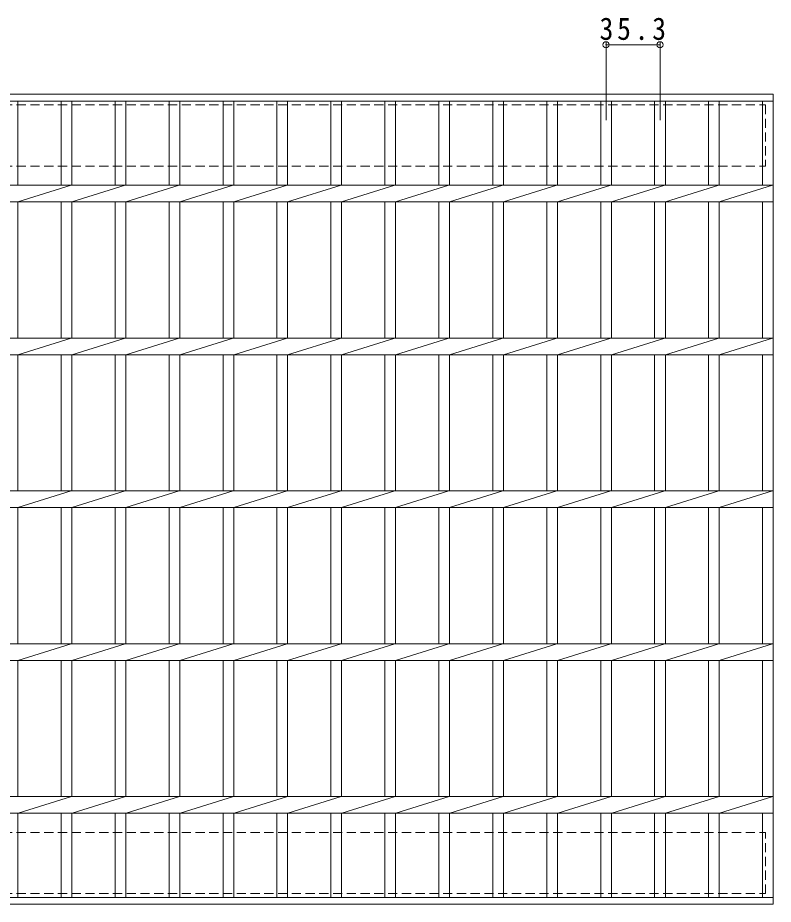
# Model space of a CAD drawing. Units: millimetres, scale not verified. Extents: x -798 to 918, y -687 to 674.
# Drawn here: x -295 to 199, y 1 to 581 of the extents above; entities that cross this region are included whole.
import ezdxf

# ---------------------------------------------------------------- set-up
doc = ezdxf.new("R2010")
doc.units = ezdxf.units.MM
doc.header["$LTSCALE"] = 5
doc.header["$PDMODE"] = 32
doc.header["$PDSIZE"] = 4
doc.linetypes.add('DASHED1', pattern=[1.8, 1.2, -0.6])
for name, color, linetype, lineweight in [('B-1', 2, 'Continuous', 9), ('B-2', 3, 'Continuous', 9), ('B-4', 7, 'Continuous', 9)]:
    doc.layers.add(name, color=color, linetype=linetype, lineweight=lineweight)
doc.styles.add('ＭＳ ゴシック', font='')
doc.styles.get('ＭＳ ゴシック').set_extended_font_data('MS Gothic')

msp = doc.modelspace()

# ---------------------------------------------------------------- linework, layer by layer
at = {"layer": 'B-1', "linetype": 'DASHED1'}
for p, q in [((-791.166, 483.861), (193.834, 483.861)), ((-791.166, 47.861), (193.834, 47.861))]:
    msp.add_line(p, q, dxfattribs=at)
for points in [[(-791.166, 523.861), (193.834, 523.861), (193.834, 483.861)], [(-791.166, 7.861), (193.834, 7.861), (193.834, 47.861)]]:
    msp.add_lwpolyline(points, dxfattribs=at)
at = {"layer": 'B-2'}
for p, q in [((-796.166, 530.861), (198.834, 530.861)), ((198.834, 530.861), (198.834, 0.861)), ((-796.166, 526.361), (198.834, 526.361)), ((-295.366, 526.361), (-295.366, 471.362)), ((-267.066, 526.361), (-267.066, 471.362)), ((-260.066, 526.361), (-260.066, 471.362)), ((-231.765, 526.361), (-231.765, 471.362)), ((-224.766, 526.361), (-224.766, 471.362)), ((-196.465, 526.361), (-196.465, 471.362)), ((-189.465, 526.361), (-189.465, 471.362)), ((-161.165, 526.361), (-161.165, 471.362)), ((-154.165, 526.361), (-154.165, 471.362)), ((-125.865, 526.361), (-125.865, 471.362)), ((-118.865, 526.361), (-118.865, 471.362)), ((-90.565, 526.361), (-90.565, 471.362)), ((-83.565, 526.361), (-83.565, 471.362)), ((-55.265, 526.361), (-55.265, 471.362)), ((-48.265, 526.361), (-48.265, 471.362)), ((-19.965, 526.361), (-19.965, 471.362)), ((-12.965, 526.361), (-12.965, 471.362)), ((15.335, 526.361), (15.335, 471.362)), ((22.335, 526.361), (22.335, 471.362)), ((50.636, 526.361), (50.636, 471.362)), ((57.636, 526.361), (57.636, 471.362)), ((85.936, 526.361), (85.936, 471.362)), ((92.936, 526.361), (92.936, 471.362)), ((121.236, 526.361), (121.236, 471.362)), ((128.236, 526.361), (128.236, 471.362)), ((156.536, 526.361), (156.536, 471.362)), ((163.536, 526.361), (163.536, 471.362)), ((191.833, 526.361), (191.833, 471.362)), ((-796.166, 471.362), (198.834, 471.362)), ((-295.366, 460.362), (-260.466, 471.362)), ((-260.066, 460.362), (-225.166, 471.362)), ((-224.766, 460.362), (-189.866, 471.362)), ((-189.465, 460.362), (-154.566, 471.362)), ((-154.165, 460.362), (-119.265, 471.362)), ((-118.865, 460.362), (-83.965, 471.362)), ((-83.565, 460.362), (-48.665, 471.362)), ((-48.265, 460.362), (-13.365, 471.362)), ((-12.965, 460.362), (21.935, 471.362)), ((22.335, 460.362), (57.235, 471.362)), ((57.636, 460.362), (92.535, 471.362)), ((92.936, 460.362), (127.835, 471.362)), ((128.236, 460.362), (163.136, 471.362)), ((163.536, 460.362), (198.436, 471.362)), ((-796.166, 460.362), (198.834, 460.362)), ((-295.366, 460.362), (-295.366, 371.361)), ((-267.066, 460.362), (-267.066, 371.361)), ((-260.066, 460.362), (-260.066, 371.361)), ((-231.765, 460.362), (-231.765, 371.361)), ((-224.766, 460.362), (-224.766, 371.361)), ((-196.465, 460.362), (-196.465, 371.361)), ((-189.465, 460.362), (-189.465, 371.361)), ((-161.165, 460.362), (-161.165, 371.361)), ((-154.165, 460.362), (-154.165, 371.361)), ((-125.865, 460.362), (-125.865, 371.361)), ((-118.865, 460.362), (-118.865, 371.361)), ((-90.565, 460.362), (-90.565, 371.361)), ((-83.565, 460.362), (-83.565, 371.361)), ((-55.265, 460.362), (-55.265, 371.361)), ((-48.265, 460.362), (-48.265, 371.361)), ((-19.965, 460.362), (-19.965, 371.361)), ((-12.965, 460.362), (-12.965, 371.361)), ((15.335, 460.362), (15.335, 371.361)), ((22.335, 460.362), (22.335, 371.361)), ((50.636, 460.362), (50.636, 371.361)), ((57.636, 460.362), (57.636, 371.361)), ((85.936, 460.362), (85.936, 371.361)), ((92.936, 460.362), (92.936, 371.361)), ((121.236, 460.362), (121.236, 371.361)), ((128.236, 460.362), (128.236, 371.361)), ((156.536, 460.362), (156.536, 371.361)), ((163.536, 460.362), (163.536, 371.361)), ((191.833, 460.362), (191.833, 371.361)), ((-796.166, 371.361), (198.834, 371.361)), ((-295.366, 360.362), (-260.466, 371.362)), ((-260.066, 360.362), (-225.166, 371.362)), ((-224.766, 360.362), (-189.866, 371.362)), ((-189.465, 360.362), (-154.566, 371.362)), ((-154.165, 360.362), (-119.265, 371.362)), ((-118.865, 360.362), (-83.965, 371.362)), ((-83.565, 360.362), (-48.665, 371.362)), ((-48.265, 360.362), (-13.365, 371.362)), ((-12.965, 360.362), (21.935, 371.362)), ((22.335, 360.362), (57.235, 371.362)), ((57.636, 360.362), (92.535, 371.362)), ((92.936, 360.362), (127.835, 371.362)), ((128.236, 360.362), (163.136, 371.362)), ((163.536, 360.362), (198.436, 371.362)), ((-796.166, 360.361), (198.834, 360.361)), ((-295.366, 360.361), (-295.366, 271.361)), ((-267.066, 360.361), (-267.066, 271.361)), ((-260.066, 360.361), (-260.066, 271.361)), ((-231.765, 360.361), (-231.765, 271.361)), ((-224.766, 360.361), (-224.766, 271.361)), ((-196.465, 360.361), (-196.465, 271.361)), ((-189.465, 360.361), (-189.465, 271.361)), ((-161.165, 360.361), (-161.165, 271.361)), ((-154.165, 360.361), (-154.165, 271.361)), ((-125.865, 360.361), (-125.865, 271.361)), ((-118.865, 360.361), (-118.865, 271.361)), ((-90.565, 360.361), (-90.565, 271.361)), ((-83.565, 360.361), (-83.565, 271.361)), ((-55.265, 360.361), (-55.265, 271.361)), ((-48.265, 360.361), (-48.265, 271.361)), ((-19.965, 360.361), (-19.965, 271.361)), ((-12.965, 360.361), (-12.965, 271.361)), ((15.335, 360.361), (15.335, 271.361)), ((22.335, 360.361), (22.335, 271.361)), ((50.636, 360.361), (50.636, 271.361)), ((57.636, 360.361), (57.636, 271.361)), ((85.936, 360.361), (85.936, 271.361)), ((92.936, 360.361), (92.936, 271.361)), ((121.236, 360.361), (121.236, 271.361)), ((128.236, 360.361), (128.236, 271.361)), ((156.536, 360.361), (156.536, 271.361)), ((163.536, 360.361), (163.536, 271.361)), ((191.833, 360.361), (191.833, 271.361)), ((-796.166, 271.361), (198.834, 271.361)), ((-295.366, 260.362), (-260.466, 271.362)), ((-260.066, 260.362), (-225.166, 271.362)), ((-224.766, 260.362), (-189.866, 271.362)), ((-189.465, 260.362), (-154.566, 271.362)), ((-154.165, 260.362), (-119.265, 271.362)), ((-118.865, 260.362), (-83.965, 271.362)), ((-83.565, 260.362), (-48.665, 271.362)), ((-48.265, 260.362), (-13.365, 271.362)), ((-12.965, 260.362), (21.935, 271.362)), ((22.335, 260.362), (57.235, 271.362)), ((57.636, 260.362), (92.535, 271.362)), ((92.936, 260.362), (127.835, 271.362)), ((128.236, 260.362), (163.136, 271.362)), ((163.536, 260.362), (198.436, 271.362)), ((-796.166, 260.361), (198.834, 260.361)), ((-295.366, 260.361), (-295.366, 171.361)), ((-267.066, 260.361), (-267.066, 171.361)), ((-260.066, 260.361), (-260.066, 171.361)), ((-231.765, 260.361), (-231.765, 171.361)), ((-224.766, 260.361), (-224.766, 171.361)), ((-196.465, 260.361), (-196.465, 171.361)), ((-189.465, 260.361), (-189.465, 171.361)), ((-161.165, 260.361), (-161.165, 171.361)), ((-154.165, 260.361), (-154.165, 171.361)), ((-125.865, 260.361), (-125.865, 171.361)), ((-118.865, 260.361), (-118.865, 171.361)), ((-90.565, 260.361), (-90.565, 171.361)), ((-83.565, 260.361), (-83.565, 171.361)), ((-55.265, 260.361), (-55.265, 171.361)), ((-48.265, 260.361), (-48.265, 171.361)), ((-19.965, 260.361), (-19.965, 171.361)), ((-12.965, 260.361), (-12.965, 171.361)), ((15.335, 260.361), (15.335, 171.361)), ((22.335, 260.361), (22.335, 171.361)), ((50.636, 260.361), (50.636, 171.361)), ((57.636, 260.361), (57.636, 171.361)), ((85.936, 260.361), (85.936, 171.361)), ((92.936, 260.361), (92.936, 171.361)), ((121.236, 260.361), (121.236, 171.361)), ((128.236, 260.361), (128.236, 171.361)), ((156.536, 260.361), (156.536, 171.361)), ((163.536, 260.361), (163.536, 171.361)), ((191.833, 260.361), (191.833, 171.361)), ((-796.166, 171.361), (198.834, 171.361)), ((-295.366, 160.362), (-260.466, 171.362)), ((-260.066, 160.362), (-225.166, 171.362)), ((-224.766, 160.362), (-189.866, 171.362)), ((-189.465, 160.362), (-154.566, 171.362)), ((-154.165, 160.362), (-119.265, 171.362)), ((-118.865, 160.362), (-83.965, 171.362)), ((-83.565, 160.362), (-48.665, 171.362)), ((-48.265, 160.362), (-13.365, 171.362)), ((-12.965, 160.362), (21.935, 171.362)), ((22.335, 160.362), (57.235, 171.362)), ((57.636, 160.362), (92.535, 171.362)), ((92.936, 160.362), (127.835, 171.362)), ((128.236, 160.362), (163.136, 171.362)), ((163.536, 160.362), (198.436, 171.362)), ((-796.166, 160.361), (198.834, 160.361)), ((-295.366, 160.361), (-295.366, 71.361)), ((-267.066, 160.361), (-267.066, 71.361)), ((-260.066, 160.361), (-260.066, 71.361)), ((-231.765, 160.361), (-231.765, 71.361)), ((-224.766, 160.361), (-224.766, 71.361)), ((-196.465, 160.361), (-196.465, 71.361)), ((-189.465, 160.361), (-189.465, 71.361)), ((-161.165, 160.361), (-161.165, 71.361)), ((-154.165, 160.361), (-154.165, 71.361)), ((-125.865, 160.361), (-125.865, 71.361)), ((-118.865, 160.361), (-118.865, 71.361)), ((-90.565, 160.361), (-90.565, 71.361)), ((-83.565, 160.361), (-83.565, 71.361)), ((-55.265, 160.361), (-55.265, 71.361)), ((-48.265, 160.361), (-48.265, 71.361)), ((-19.965, 160.361), (-19.965, 71.361)), ((-12.965, 160.361), (-12.965, 71.361)), ((15.335, 160.361), (15.335, 71.361)), ((22.335, 160.361), (22.335, 71.361)), ((50.636, 160.361), (50.636, 71.361)), ((57.636, 160.361), (57.636, 71.361)), ((85.936, 160.361), (85.936, 71.361)), ((92.936, 160.361), (92.936, 71.361)), ((121.236, 160.361), (121.236, 71.361)), ((128.236, 160.361), (128.236, 71.361)), ((156.536, 160.361), (156.536, 71.361)), ((163.536, 160.361), (163.536, 71.361)), ((191.833, 160.361), (191.833, 71.361)), ((-796.166, 71.361), (198.834, 71.361)), ((-295.367, 71.361), (-295.366, 71.361)), ((-295.166, 60.361), (-260.266, 71.361)), ((-260.267, 71.361), (-260.266, 71.361)), ((-260.067, 71.361), (-260.066, 71.361)), ((-259.866, 60.361), (-224.966, 71.361)), ((-224.967, 71.361), (-224.966, 71.361)), ((-224.767, 71.361), (-224.766, 71.361)), ((-224.565, 60.361), (-189.666, 71.361)), ((-189.667, 71.361), (-189.666, 71.361)), ((-189.467, 71.361), (-189.465, 71.361)), ((-189.265, 60.361), (-154.365, 71.361)), ((-154.367, 71.361), (-154.365, 71.361)), ((-154.167, 71.361), (-154.165, 71.361)), ((-153.965, 60.361), (-119.065, 71.361)), ((-119.067, 71.361), (-119.065, 71.361)), ((-118.867, 71.361), (-118.865, 71.361)), ((-118.665, 60.361), (-83.765, 71.361)), ((-83.767, 71.361), (-83.765, 71.361)), ((-83.567, 71.361), (-83.565, 71.361)), ((-83.365, 60.361), (-48.465, 71.361)), ((-48.467, 71.361), (-48.465, 71.361)), ((-48.266, 71.361), (-48.265, 71.361)), ((-48.065, 60.361), (-13.165, 71.361)), ((-13.166, 71.361), (-13.165, 71.361)), ((-12.966, 71.361), (-12.965, 71.361)), ((-12.765, 60.361), (22.135, 71.361)), ((22.134, 71.361), (22.135, 71.361)), ((22.334, 71.361), (22.335, 71.361)), ((22.536, 60.361), (57.435, 71.361)), ((57.434, 71.361), (57.435, 71.361)), ((57.634, 71.361), (57.636, 71.361)), ((57.836, 60.361), (92.735, 71.361)), ((92.734, 71.361), (92.735, 71.361)), ((92.934, 71.361), (92.936, 71.361)), ((93.136, 60.361), (128.036, 71.361)), ((128.034, 71.361), (128.036, 71.361)), ((128.234, 71.361), (128.236, 71.361)), ((128.436, 60.361), (163.336, 71.361)), ((163.334, 71.361), (163.336, 71.361)), ((163.534, 71.361), (163.536, 71.361)), ((163.736, 60.361), (198.636, 71.361)), ((198.432, 71.361), (198.434, 71.361)), ((-796.166, 60.361), (198.834, 60.361)), ((-295.366, 60.361), (-295.366, 5.361)), ((-267.066, 60.361), (-267.066, 5.361)), ((-260.066, 60.361), (-260.066, 5.361)), ((-231.765, 60.361), (-231.765, 5.361)), ((-224.766, 60.361), (-224.766, 5.361)), ((-196.465, 60.361), (-196.465, 5.361)), ((-189.465, 60.361), (-189.465, 5.361)), ((-161.165, 60.361), (-161.165, 5.361)), ((-154.165, 60.361), (-154.165, 5.361)), ((-125.865, 60.361), (-125.865, 5.361)), ((-118.865, 60.361), (-118.865, 5.361)), ((-90.565, 60.361), (-90.565, 5.361)), ((-83.565, 60.361), (-83.565, 5.361)), ((-55.265, 60.361), (-55.265, 5.361)), ((-48.265, 60.361), (-48.265, 5.361)), ((-19.965, 60.361), (-19.965, 5.361)), ((-12.965, 60.361), (-12.965, 5.361)), ((15.335, 60.361), (15.335, 5.361)), ((22.335, 60.361), (22.335, 5.361)), ((50.636, 60.361), (50.636, 5.361)), ((57.636, 60.361), (57.636, 5.361)), ((85.936, 60.361), (85.936, 5.361)), ((92.936, 60.361), (92.936, 5.361)), ((121.236, 60.361), (121.236, 5.361)), ((128.236, 60.361), (128.236, 5.361)), ((156.536, 60.361), (156.536, 5.361)), ((163.536, 60.361), (163.536, 5.361)), ((191.833, 60.361), (191.833, 5.361)), ((198.834, 5.361), (-796.166, 5.361)), ((198.834, 0.861), (-796.166, 0.861))]:
    msp.add_line(p, q, dxfattribs=at)
at = {"layer": 'B-4'}
for p, q in [((89.436, 513.966), (89.436, 564.694)), ((89.436, 563.194), (124.736, 563.194)), ((124.736, 513.966), (124.736, 564.694))]:
    msp.add_line(p, q, dxfattribs=at)
for p in [(89.436, 563.194), (124.736, 563.194)]:
    msp.add_point(p, dxfattribs=at)

# ---------------------------------------------------------------- texts
at = {"layer": 'B-4', "color": 2, "insert": (85.211, 566.194), "char_height": 14.66, "attachment_point": 7, "style": 'ＭＳ ゴシック'}
msp.add_mtext('\\T1.28;\\W0.9;35.3', dxfattribs=at)

doc.saveas('drawing.dxf')
